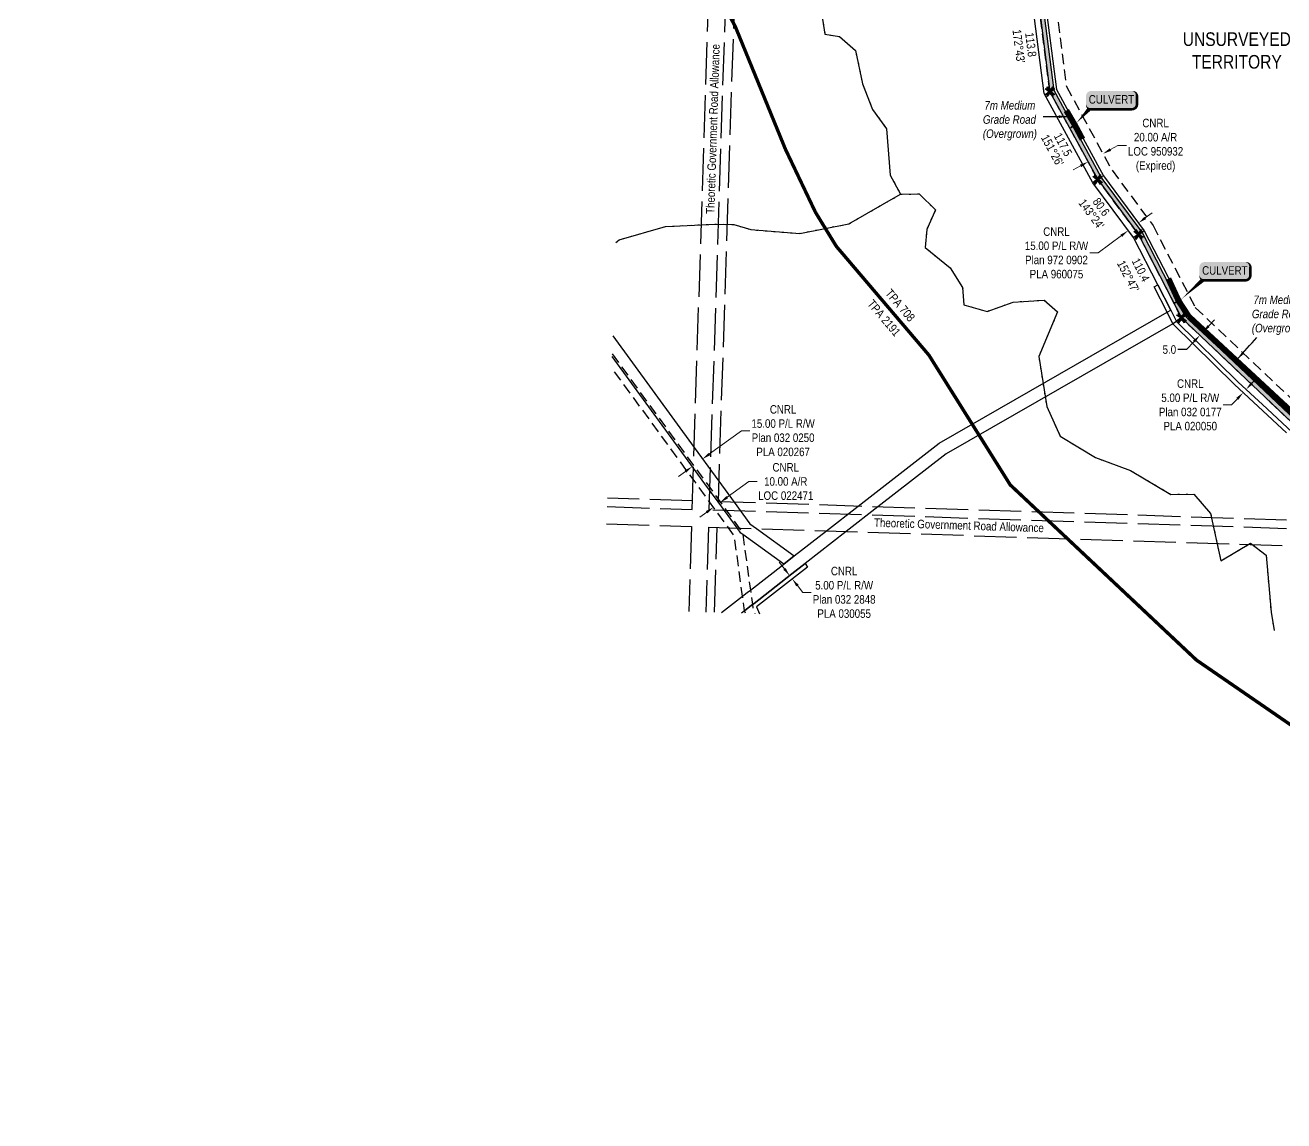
# Model space of a CAD drawing. Extents: x 350972 to 367082, y 6047220 to 6054831.
# Drawn here: x 351498 to 352978, y 6047504 to 6048793 of the extents above; entities that cross this region are included whole.
import ezdxf
from ezdxf.enums import TextEntityAlignment as Align

# ---------------------------------------------------------------- set-up
doc = ezdxf.new("R2010")
doc.units = 0
doc.header["$LTSCALE"] = 5
doc.header["$PDSIZE"] = 0.5
for name, pattern in [('CENTERLINEX3', [5, 2.5, -1, 0.5, -1]), ('foc-ACCESSROAD', [3.75, 2.5, -1.25]), ('foc-UNSURVEYED', [12.5, 10, -2.5]), ('foc-WHEELTRACKS', [2, 0.4, -1.6])]:
    doc.linetypes.add(name, pattern=pattern)
doc.layers.get('Defpoints').update_dxf_attribs({"color": 9})
for name, color, linetype, lineweight in [('AS-GENERAL', 48, 'Continuous', 18), ('C-AR-T', 13, 'Continuous', 9), ('C-RW-T', 13, 'Continuous', 9), ('T-TEXT', 48, 'Continuous', 18)]:
    doc.layers.add(name, color=color, linetype=linetype, lineweight=lineweight)
for name, color, linetype in [('AS-ROADS', 254, 'Continuous'), ('C-AR', 13, 'foc-ACCESSROAD'), ('C-RW', 13, 'Continuous'), ('L-BD1', 253, 'Continuous'), ('L-MON', 1, 'Continuous'), ('L-ROAD-T', 7, 'Continuous'), ('L-UNS-T', 3, 'Continuous'), ('L-USEC', 7, 'foc-UNSURVEYED'), ('P-PROPOSED', 10, 'Continuous'), ('P-PROPOSED-H', 21, 'Continuous'), ('P-TXT', 4, 'Continuous'), ('T-WATER-P3', 160, 'foc-WHEELTRACKS')]:
    doc.layers.add(name, color=color, linetype=linetype)
doc.layers.add('AS-TRAPPER BOUNDARY', color=7, linetype='CENTERLINEX3', true_color=0xb85c00, transparency=0.6)
doc.layers.add('AS-TRAPPER-T', color=7, linetype='Continuous', true_color=0xc26100)
doc.styles.add('240', font='ARIALN.TTF', dxfattribs={"height": 30})
doc.styles.add('80', font='ARIALN.TTF', dxfattribs={"height": 10})
doc.styles.add('80CG', font='ARIALN.TTF', dxfattribs={"height": 10})
doc.styles.add('80L', font='ARIALN.TTF', dxfattribs={"height": 10})
doc.styles.add('foc-LtypeFont', font='ARIALN.TTF', dxfattribs={"height": 7.35})
doc.styles.get("Standard").update_dxf_attribs({"font": 'ARIALN.TTF'})
doc.linetypes.add('foc-TOPO-flowdirection-NOLINE', pattern='A,0,[">",foc-LtypeFont,S=0.3,R=0,X=0,Y=-0.945],-20,[">",foc-LtypeFont,S=0.3,R=0,X=0,Y=-0.945],0', length=20)
doc.dimstyles.new('Compass 5 000', dxfattribs={"dimscale": 5, "dimtxt": 9, "dimasz": 2, "dimexe": 0.2, "dimexo": 0.0625, "dimgap": 0.5, "dimtad": 0, "dimtih": 1, "dimtoh": 1, "dimzin": 0, "dimdsep": 46, "dimtxsty": '80CG', "dimcen": 0.1, "dimse1": 1, "dimse2": 1, "dimclrd": 256, "dimclrt": 256, "dimaunit": 1, "dimadec": 4, "dimazin": 0, "dimtfac": 0.06, "dimtofl": 0, "dimtmove": 0, "dimatfit": 1, "dimfxl": 0.2, "dimtolj": 1, "dimtzin": 0, "dimlwd": -1, "dimarcsym": 0})

# ---------------------------------------------------------------- blocks, each defined once
blk = doc.blocks.new('*D501')
at = {"layer": 'C-AR-T', "transparency": 16777216}
for p, q in [((352774.3, 6048646.7), (352783.1, 6048651.5)), ((352783.1, 6048651.5), (352793.1, 6048651.5)), ((352739.2, 6048627.6), (352730.4, 6048622.8))]:
    blk.add_line(p, q, dxfattribs=at)
for points in [[(352773.5, 6048648.2), (352775.1, 6048645.2), (352765.6, 6048641.9)], [(352738.4, 6048629), (352740, 6048626.1), (352748, 6048632.4)]]:
    blk.add_solid(points, dxfattribs=at)
at = {"layer": 'Defpoints', "color": 0, "transparency": 16777216}
for p in [(352726.4, 6048672), (352744, 6048681.6), (352765.6, 6048641.9)]:
    blk.add_point(p, dxfattribs=at)
at = {"layer": 'C-AR-T', "transparency": 16777216, "insert": (352827.4, 6048651.5), "char_height": 10, "attachment_point": 5, "style": '80CG'}
blk.add_mtext('\\A1;CNRL\\P20.00 A/R\\PLOC 950932\\P(Expired)', dxfattribs=at)
blk = doc.blocks.new('*D502')
at = {"layer": 'C-RW-T', "transparency": 16777216}
for p, q in [((352815.3, 6048566.4), (352823.3, 6048572.3)), ((352787.2, 6048545.5), (352759.9, 6048525.2)), ((352759.9, 6048525.2), (352749.9, 6048525.2))]:
    blk.add_line(p, q, dxfattribs=at)
for points in [[(352814.3, 6048567.7), (352816.3, 6048565), (352807.3, 6048560.4)], [(352786.2, 6048546.8), (352788.2, 6048544.2), (352795.3, 6048551.5)]]:
    blk.add_solid(points, dxfattribs=at)
at = {"layer": 'Defpoints', "color": 0, "transparency": 16777216}
for p in [(352789.2, 6048584.7), (352777.2, 6048575.8), (352795.3, 6048551.5)]:
    blk.add_point(p, dxfattribs=at)
at = {"layer": 'C-RW-T', "transparency": 16777216, "insert": (352710.8, 6048525.2), "char_height": 10, "attachment_point": 5, "style": '80CG'}
blk.add_mtext('\\A1;CNRL\\P15.00 P/L R/W\\PPlan 972 0902\\PPLA 960075', dxfattribs=at)
blk = doc.blocks.new('*D503')
at = {"layer": 'C-RW-T', "transparency": 16777216}
for p, q in [((352940.7, 6048371.9), (352947.5, 6048379.2)), ((352916.9, 6048346.4), (352906.9, 6048346.4)), ((352923.7, 6048353.7), (352916.9, 6048346.4))]:
    blk.add_line(p, q, dxfattribs=at)
for points in [[(352922.5, 6048354.8), (352924.9, 6048352.5), (352930.5, 6048361)], [(352939.5, 6048373.1), (352941.9, 6048370.8), (352933.9, 6048364.6)]]:
    blk.add_solid(points, dxfattribs=at)
at = {"layer": 'Defpoints', "color": 0, "transparency": 16777216}
for p in [(352928.1, 6048363.3), (352930.5, 6048361), (352931.4, 6048366.9)]:
    blk.add_point(p, dxfattribs=at)
at = {"layer": 'C-RW-T', "transparency": 16777216, "insert": (352868.2, 6048346.4), "char_height": 10, "attachment_point": 5, "style": '80CG'}
blk.add_mtext('\\A1;CNRL\\P5.00 P/L R/W\\PPlan 032 0177\\PPLA 020050', dxfattribs=at)
blk = doc.blocks.new('*D512')
at = {"layer": 'C-RW-T', "transparency": 16777216}
for p, q in [((352302.5, 6048288.7), (352340.1, 6048316.1)), ((352340.1, 6048316.1), (352350.1, 6048316.1)), ((352274.2, 6048268), (352266.2, 6048262.1))]:
    blk.add_line(p, q, dxfattribs=at)
for points in [[(352301.5, 6048290), (352303.5, 6048287.3), (352294.4, 6048282.8)], [(352273.3, 6048269.4), (352275.2, 6048266.7), (352282.3, 6048273.9)]]:
    blk.add_solid(points, dxfattribs=at)
at = {"layer": 'Defpoints', "color": 0, "transparency": 16777216}
for p in [(352294.4, 6048282.8), (352293.6, 6048258.5), (352305.7, 6048267.3)]:
    blk.add_point(p, dxfattribs=at)
at = {"layer": 'C-RW-T', "transparency": 16777216, "insert": (352389.2, 6048316.1), "char_height": 10, "attachment_point": 5, "style": '80CG'}
blk.add_mtext('\\A1;CNRL\\P15.00 P/L R/W\\PPlan 032 0250\\PPLA 020267', dxfattribs=at)
blk = doc.blocks.new('*D513')
at = {"layer": 'C-AR-T', "transparency": 16777216}
for p, q in [((352323.5, 6048237.8), (352348.8, 6048256.3)), ((352348.8, 6048256.3), (352358.8, 6048256.3)), ((352299.3, 6048220.1), (352291.2, 6048214.2))]:
    blk.add_line(p, q, dxfattribs=at)
for points in [[(352322.5, 6048239.2), (352324.5, 6048236.5), (352315.4, 6048231.9)], [(352298.3, 6048221.5), (352300.3, 6048218.8), (352307.4, 6048226)]]:
    blk.add_solid(points, dxfattribs=at)
at = {"layer": 'Defpoints', "color": 0, "transparency": 16777216}
for p in [(352315.4, 6048231.9), (352317.4, 6048229.3), (352309.3, 6048223.4)]:
    blk.add_point(p, dxfattribs=at)
at = {"layer": 'C-AR-T', "transparency": 16777216, "insert": (352392.3, 6048256.3), "char_height": 10, "attachment_point": 5, "style": '80CG'}
blk.add_mtext('\\A1;CNRL\\P10.00 A/R\\PLOC 022471', dxfattribs=at)
blk = doc.blocks.new('*D514')
at = {"layer": 'C-RW-T', "transparency": 16777216}
for p, q in [((352390.8, 6048153.5), (352384.6, 6048161.4)), ((352406.1, 6048133.8), (352412.3, 6048125.9)), ((352412.3, 6048125.9), (352422.3, 6048125.9))]:
    blk.add_line(p, q, dxfattribs=at)
for points in [[(352392.1, 6048154.5), (352389.5, 6048152.5), (352396.9, 6048145.6)], [(352407.4, 6048134.8), (352404.8, 6048132.8), (352400, 6048141.7)]]:
    blk.add_solid(points, dxfattribs=at)
at = {"layer": 'Defpoints', "color": 0, "transparency": 16777216}
for p in [(352391.2, 6048141.2), (352400, 6048141.7), (352394.2, 6048137.2)]:
    blk.add_point(p, dxfattribs=at)
at = {"layer": 'C-RW-T', "transparency": 16777216, "insert": (352461, 6048125.9), "char_height": 10, "attachment_point": 5, "style": '80CG'}
blk.add_mtext('\\A1;CNRL\\P5.00 P/L R/W\\PPlan 032 2848\\PPLA 030055', dxfattribs=at)
blk = doc.blocks.new('*U524')
h = blk.add_hatch(color=254)
edge = h.paths.add_edge_path()
edge.add_line((-24, -11.5), (24, -11.5))
edge.add_arc((24, -5.5), 6, 270, 360)
edge.add_line((30, -5.5), (30, 4))
edge.add_arc((24, 4), 6, 0, 90)
edge.add_line((24, 10), (-24, 10))
edge.add_arc((-24, 4), 6, 90, 180)
edge.add_line((-30, 4), (-30, -5.5))
edge.add_arc((-24, -5.5), 6, 180, 270)
at = {"color": 160, "flags": 128}
blk.add_lwpolyline([(-24, -11.5, 3, 3, 0), (24, -11.5, 3, 3, 0.414214), (30, -5.5, 3, 3, 0), (30, 4, 3, 0, 0.414214), (24, 10, 0, 0, 0), (-24, 10, 0, 0, 0.414214), (-30, 4, 0, 0, 0), (-30, -5.5, 0, 3, 0.414214)], format="xyseb", close=True, dxfattribs=at)
at = {"color": 160, "style": '80'}
blk.add_attdef('ENTER_TEXT_001', (-26.8, -4.9), '', height=10, dxfattribs=at)
blk = doc.blocks.new('TEMP')
h = blk.add_hatch(color=255)
h.dxf.hatch_style = 1
h.paths.add_polyline_path([(0, 0.25), (-0.67, 1.15), (-0.67, 0.67), (-1.15, 0.67), (-0.25, 0), (-1.15, -0.67), (-0.67, -0.67), (-0.67, -1.15), (0, -0.25), (0.67, -1.15), (0.67, -0.67), (1.15, -0.67), (0.25, 0), (1.15, 0.67), (0.67, 0.67), (0.67, 1.15)])
h.paths.add_polyline_path([(0.57, 0.85), (0.57, 0.57), (0.85, 0.57), (0.08, 0), (0.85, -0.57), (0.57, -0.57), (0.57, -0.85), (0, -0.08), (-0.57, -0.85), (-0.57, -0.57), (-0.85, -0.57), (-0.08, 0), (-0.85, 0.57), (-0.57, 0.57), (-0.57, 0.85), (0, 0.08)], flags=16)
h = blk.add_hatch(color=1)
h.dxf.hatch_style = 1
h.paths.add_polyline_path([(0, 0.08), (-0.57, 0.85), (-0.57, 0.57), (-0.85, 0.57), (-0.08, 0), (-0.85, -0.57), (-0.57, -0.57), (-0.57, -0.85), (0, -0.08), (0.57, -0.85), (0.57, -0.57), (0.85, -0.57), (0.08, 0), (0.85, 0.57), (0.57, 0.57), (0.57, 0.85)])
at = {"color": 1}
for p, q in [((-0.08, 0), (0.08, 0)), ((0, 0.08), (0, -0.08))]:
    blk.add_line(p, q, dxfattribs=at)
at = {"color": 255, "flags": 128}
blk.add_lwpolyline([(-0.25, 0), (-1.15, 0.67), (-0.67, 0.67), (-0.67, 1.15), (0, 0.25), (0.67, 1.15), (0.67, 0.67), (1.15, 0.67), (0.25, 0), (1.15, -0.67), (0.67, -0.67), (0.67, -1.15), (0, -0.25), (-0.67, -1.15), (-0.67, -0.67), (-1.15, -0.67)], close=True, dxfattribs=at)
at = {"color": 1, "flags": 128}
blk.add_lwpolyline([(-0.08, 0), (-0.85, 0.57), (-0.57, 0.57), (-0.57, 0.85), (0, 0.08), (0.57, 0.85), (0.57, 0.57), (0.85, 0.57), (0.08, 0), (0.85, -0.57), (0.57, -0.57), (0.57, -0.85), (0, -0.08), (-0.57, -0.85), (-0.57, -0.57), (-0.85, -0.57)], close=True, dxfattribs=at)
blk = doc.blocks.new('*D625')
at = {"layer": 'Defpoints', "color": 0, "transparency": 16777216}
for p in [(352879.5, 6048428.2), (352880, 6048427.8), (352883.4, 6048431.4)]:
    blk.add_point(p, dxfattribs=at)
at = {"layer": 'P-TXT', "transparency": 16777216}
for p, q in [((352889.8, 6048439.1), (352896.7, 6048446.4)), ((352872.6, 6048421), (352863.6, 6048411.5)), ((352863.6, 6048411.5), (352853.6, 6048411.5))]:
    blk.add_line(p, q, dxfattribs=at)
for points in [[(352888.6, 6048440.3), (352891, 6048438), (352882.9, 6048431.9)], [(352871.4, 6048422.1), (352873.8, 6048419.8), (352879.5, 6048428.2)]]:
    blk.add_solid(points, dxfattribs=at)
at = {"layer": 'P-TXT', "transparency": 16777216, "insert": (352843.6, 6048411.5), "char_height": 10, "attachment_point": 5, "style": '80CG'}
blk.add_mtext('\\A1;5.0', dxfattribs=at)

msp = doc.modelspace()

# ---------------------------------------------------------------- hatches: boundary and pattern name
at = {"layer": 'P-PROPOSED-H'}
h = msp.add_hatch(color=256, dxfattribs=at)
h.dxf.hatch_style = 1
h.paths.add_polyline_path([(352158.133, 6049413.645), (352109.545, 6049455.741), (352043.461, 6049489.771), (352003.081, 6049539.502), (351977.982, 6049602.687), (351982.499, 6049689.583), (351970.279, 6049721.751), (351903.74, 6049820.401), (351886.383, 6049887.48), (351883.539, 6049908.631), (351884.21, 6049950.256), (351902.327, 6050038.192), (351890.465, 6050154.35), (351874.849, 6050194.763), (351848.327, 6050238.198), (351797.315, 6050298.475), (351761.602, 6050349.911), (351754.457, 6050378.128), (351755.164, 6050412.27), (351762.468, 6050545.45), (351754.258, 6050584.583), (351746.499, 6050631.156), (351765.284, 6050675.803), (351828.133, 6050766.886), (351828.345, 6050767.671), (351839.619, 6050806.604), (351842.676, 6050820.898), (351841.732, 6050886.966), (351849.986, 6050917.113), (351898.348, 6051010.226), (351926.7, 6051052.298), (351964.599, 6051067.671), (352073.357, 6051087.477), (352107.818, 6051086.368), (352169.195, 6051062.569), (352196.603, 6051029.71), (352203.84, 6050998.601), (352213.095, 6050934.219), (352223.859, 6050921.487), (352247.798, 6050913.746), (352268.713, 6050910.809), (352309.827, 6050905.035), (352342.348, 6050881.481), (352392.404, 6050835.609), (352395.4, 6050834.488), (352423, 6050824.161), (352473.331, 6050822.341), (352488.562, 6050824.454), (352511.164, 6050831.732), (352548.859, 6050853.722), (352633.911, 6050895.651), (352689.444, 6050922.39), (352744.567, 6050955.666), (352794.557, 6050995.066), (352924.202, 6051124.647), (352932.539, 6051193.209), (352937.353, 6051256.225), (352940.285, 6051294.594), (352954.593, 6051390.751), (352930.504, 6051421.8), (352924.008, 6051422.017), (352949.334, 6051389.374), (352935.314, 6051295.153), (352932.369, 6051256.606), (352927.562, 6051193.701), (352919.447, 6051126.963), (352791.232, 6050998.81), (352741.716, 6050959.785), (352687.063, 6050926.792), (352631.721, 6050900.145), (352546.492, 6050858.128), (352509.114, 6050836.325), (352487.444, 6050829.346), (352473.076, 6050827.353), (352423.992, 6050829.127), (352397.151, 6050839.17), (352395.065, 6050839.951), (352345.513, 6050885.361), (352311.753, 6050909.813), (352269.408, 6050915.76), (352248.923, 6050918.636), (352226.755, 6050925.805), (352217.839, 6050936.351), (352208.758, 6050999.525), (352201.203, 6051032), (352172.207, 6051066.763), (352108.831, 6051091.338), (352072.985, 6051092.491), (351963.197, 6051072.497), (351923.407, 6051056.357), (351894.043, 6051012.783), (351845.304, 6050918.946), (351836.723, 6050887.603), (351837.669, 6050821.391), (351834.768, 6050807.824), (351823.53, 6050769.018), (351760.876, 6050678.218), (351741.33, 6050631.761), (351749.343, 6050583.658), (351757.441, 6050545.067), (351750.168, 6050412.459), (351749.445, 6050377.556), (351756.978, 6050347.805), (351793.345, 6050295.427), (351844.262, 6050235.263), (351870.348, 6050192.541), (351885.56, 6050153.174), (351897.275, 6050038.448), (351879.221, 6049950.815), (351878.534, 6049908.337), (351881.472, 6049886.502), (351899.115, 6049818.317), (351965.811, 6049719.435), (351977.452, 6049688.792), (351972.932, 6049601.856), (351998.717, 6049536.945), (352040.241, 6049485.806), (352106.724, 6049451.57), (352150.233, 6049413.875), (352049.473, 6049336.359), (352044.515, 6049341.973), (351995.422, 6049298.539), (352015.298, 6049276.073), (352027.41, 6049286.788), (352064.376, 6049319.492), (352055.572, 6049328.437), (352157.946, 6049407.193), (352192.423, 6049377.323), (352250.393, 6049344.608), (352317.77, 6049322.287), (352353.528, 6049310.441), (352471.005, 6049250.63), (352499.397, 6049238.766), (352500.221, 6049238.742), (352549.584, 6049171.274), (352563.461, 6049097.749), (352598.202, 6049018.066), (352648.747, 6048902.153), (352688.702, 6048827.645), (352703.126, 6048714.762), (352759.331, 6048611.563), (352807.368, 6048546.875), (352857.875, 6048448.706), (353024.627, 6048290.732), (353166.055, 6048156.756), (353212.68, 6048085.958), (353315.543, 6047991.619), (353341.558, 6047978.29), (353457.077, 6047954.292), (353577.175, 6047888.034), (353571.83, 6047866.133), (353577.664, 6047812.963), (353594.352, 6047797.106), (353610.696, 6047798.478), (353629.243, 6047810.34), (353648.841, 6047844.302), (353661.157, 6047855.512), (353682.935, 6047857.853), (353773, 6047817.376), (353893.164, 6047761.037), (353930.228, 6047732.207), (353990.997, 6047689.395), (354004.507, 6047679.877), (354006.433, 6047678.972), (353966.871, 6047603.989), (353892.167, 6047525.754), (353866.475, 6047509.641), (353845.805, 6047514.377), (353818.928, 6047557.233), (353784.995, 6047535.952), (353787.71, 6047531.753), (353817.349, 6047550.342), (353842.67, 6047509.967), (353867.377, 6047504.305), (353895.352, 6047521.85), (353970.967, 6047601.04), (354013.298, 6047681.27), (354007.029, 6047684.216), (353993.876, 6047693.482), (353933.204, 6047736.226), (353895.792, 6047765.326), (353775.086, 6047821.919), (353683.749, 6047862.968), (353659, 6047860.308), (353644.9, 6047847.475), (353625.522, 6047813.894), (353609.045, 6047803.356), (353595.731, 6047802.239), (353582.522, 6047814.521), (353576.896, 6047865.803), (353581.874, 6047886.2), (353584.591, 6047891.116), (353579.093, 6047892.685), (353458.832, 6047959.033), (353343.236, 6047983.047), (353318.424, 6047995.761), (353216.515, 6048089.224), (353169.913, 6048159.988), (353028.066, 6048294.361), (352861.931, 6048451.75), (352811.626, 6048549.527), (352763.553, 6048614.262), (352707.966, 6048716.327), (352693.544, 6048829.194), (352653.249, 6048904.337), (352602.785, 6049020.064), (352568.269, 6049099.23), (352554.291, 6049173.292), (352502.811, 6049243.669), (352500.469, 6049243.737), (352473.097, 6049255.175), (352355.459, 6049315.068), (352319.342, 6049327.033), (352252.427, 6049349.201), (352195.317, 6049381.431), (352158.133, 6049413.645), (352048.047, 6049328.955), (352057.114, 6049319.743), (352024.097, 6049290.532), (352015.73, 6049283.13), (352002.479, 6049298.108), (352044.08, 6049334.913), (352048.818, 6049329.549)])

# ---------------------------------------------------------------- linework, layer by layer
at = {"layer": 'AS-GENERAL', "const_width": 2, "flags": 128}
for points in [[(352727.598, 6048672.243), (352734.468, 6048678.188)], [(352848.966, 6048465.824), (352857.725, 6048470.811)]]:
    msp.add_lwpolyline(points, dxfattribs=at)
at = {"layer": 'AS-ROADS', "const_width": 7, "flags": 128}
for points in [[(352741.313, 6048658.972), (352732.718, 6048675.048), (352722.453, 6048692.68)], [(352866.423, 6048450.393), (352854.618, 6048468.461), (352842.452, 6048494.927)], [(353183.798, 6048145.123), (353172.789, 6048161.463), (353157.812, 6048177.641), (353056.708, 6048271.474), (353040.624, 6048288.357), (353024.218, 6048304.005), (352866.423, 6048450.393)]]:
    msp.add_lwpolyline(points, dxfattribs=at)
at = {"layer": 'C-AR'}
for points in [[(352708.068, 6048833.841), (352722.484, 6048721.024), (352776.218, 6048622.36), (352824.398, 6048557.48), (352874.108, 6048460.859), (353033.711, 6048309.672)], [(353024.627, 6048290.732), (352857.875, 6048448.706), (352807.368, 6048546.875), (352759.331, 6048611.563), (352703.126, 6048714.762), (352688.702, 6048827.645)]]:
    msp.add_lwpolyline(points, dxfattribs=at)
at = {"layer": 'C-AR', "flags": 128}
for points in [[(352188.028, 6048406.438), (352283.827, 6048275.21), (352312.725, 6048235.626), (352315.029, 6048232.469), (352337.597, 6048201.553), (352341.402, 6048196.343), (352341.725, 6048193.979), (352350.659, 6048128.642), (352353.008, 6048111.467), (352353.69, 6048106.477), (352356.027, 6048100.906)], [(352345.037, 6048101.263), (352344.207, 6048103.24), (352343.963, 6048103.821), (352343.771, 6048104.28), (352341.448, 6048121.45), (352331.839, 6048192.486), (352324.919, 6048201.965), (352283.3, 6048258.976), (352187.502, 6048390.203)]]:
    msp.add_lwpolyline(points, dxfattribs=at)
at = {"layer": 'C-RW'}
for points in [[(352316.83, 6048102.177), (352341.448, 6048121.45), (352346.797, 6048125.637), (352350.659, 6048128.642), (352389.974, 6048159.233), (352402.313, 6048168.83), (352440.092, 6048198.225), (352477.314, 6048227.199), (352572.748, 6048301.49), (352841.141, 6048455.403), (352845.325, 6048457.802), (352830.019, 6048487.553), (352801.408, 6048543.163), (352753.419, 6048607.786), (352696.352, 6048712.569), (352681.924, 6048825.477)], [(352696.447, 6048830.126), (352710.854, 6048717.294), (352766.143, 6048615.819), (352814.117, 6048551.177), (352864.447, 6048453.403), (352934.24, 6048384.759), (353030.534, 6048295.36)], [(353005.657, 6048297.838), (352953.064, 6048346.702), (352924.473, 6048373.265), (352852.194, 6048444.453), (352847.853, 6048441.963), (352581.201, 6048288.996), (352500.79, 6048226.437), (352463.546, 6048197.464), (352414.996, 6048159.695), (352399.415, 6048147.575), (352354.956, 6048112.983), (352353.008, 6048111.467), (352351.976, 6048110.664), (352343.771, 6048104.28), (352340.113, 6048101.422)]]:
    msp.add_lwpolyline(points, dxfattribs=at)
at = {"layer": 'C-RW', "flags": 128}
for points in [[(352981.445, 6048313.519), (352920.335, 6048370.474), (352848.109, 6048441.452), (352847.853, 6048441.963), (352841.568, 6048454.586), (352841.141, 6048455.403), (352825.571, 6048485.265), (352830.019, 6048487.553), (352845.325, 6048457.802), (352852.194, 6048444.453), (352924.473, 6048373.265), (352953.064, 6048346.702), (353005.657, 6048297.838)], [(352188.713, 6048427.562), (352284.512, 6048296.349), (352309.191, 6048262.548), (352313.411, 6048256.769), (352331.544, 6048231.932), (352350.227, 6048206.343), (352357.786, 6048200.898), (352402.313, 6048168.83)], [(352402.313, 6048168.83), (352389.974, 6048159.233), (352341.725, 6048193.979), (352339.51, 6048195.574), (352335.081, 6048201.635), (352312.625, 6048232.547), (352297.094, 6048253.686), (352283.723, 6048271.998), (352187.923, 6048403.199)], [(352345.037, 6048101.263), (352344.207, 6048103.24), (352343.963, 6048103.821), (352343.771, 6048104.28), (352351.976, 6048110.664), (352353.008, 6048111.467), (352354.956, 6048112.983), (352399.415, 6048147.575), (352414.996, 6048159.695), (352418.071, 6048155.747), (352358.034, 6048109.048), (352361.523, 6048100.728)]]:
    msp.add_lwpolyline(points, dxfattribs=at)
at = {"layer": 'L-USEC', "flags": 128}
for points in [[(352282.15, 6048223.483), (352308.213, 6049027.48)], [(352302.259, 6048222.832), (352328.322, 6049026.828)], [(352338.363, 6049026.504), (352312.625, 6048232.547)], [(352182.203, 6048226.722), (352282.15, 6048223.483)], [(352282.475, 6048233.524), (352182.528, 6048236.763)], [(353106.512, 6048206.822), (352312.625, 6048232.547)], [(353106.192, 6048196.781), (352302.259, 6048222.832)], [(352181.551, 6048206.613), (352281.498, 6048203.374)], [(352281.498, 6048203.374), (352278.259, 6048103.426)], [(352301.608, 6048202.722), (352298.368, 6048102.775)], [(352301.608, 6048202.722), (353105.54, 6048176.672)], [(352308.409, 6048102.449), (352311.648, 6048202.397)]]:
    msp.add_lwpolyline(points, dxfattribs=at)
at = {"layer": 'P-PROPOSED', "flags": 128}
for points in [[(352688.702, 6048827.645), (352703.126, 6048714.762), (352759.331, 6048611.563), (352807.368, 6048546.875), (352857.875, 6048448.706), (353024.627, 6048290.732)], [(353028.066, 6048294.361), (352861.931, 6048451.75), (352811.626, 6048549.527), (352763.553, 6048614.262), (352707.966, 6048716.327), (352693.544, 6048829.194)]]:
    msp.add_lwpolyline(points, dxfattribs=at)
at = {"layer": 'T-TEXT', "color": 160, "flags": 128}
for points in [[(352734.468, 6048678.188, 0, 4.999, 0), (352749.7, 6048694.778, 0, 0, 0)], [(352857.725, 6048470.811, 0, 4.999, 0), (352883.087, 6048493.542, 0, 0, 0)]]:
    msp.add_lwpolyline(points, format="xyseb", dxfattribs=at)
at = {"layer": 'T-WATER-P3', "flags": 128}
for points in [[(352337.048, 6048935.902), (352326.828, 6048924.282), (352324.67, 6048896.841), (352348.02, 6048895.183), (352393.26, 6048898.472), (352413.02, 6048888.184), (352402.742, 6048867.412), (352392.513, 6048852.222), (352416.274, 6048832.262), (352433.465, 6048812.841), (352438.377, 6048782.322), (352455.627, 6048779.672), (352474.338, 6048763.302), (352482.78, 6048724.111), (352494.312, 6048694.051), (352510.963, 6048671.081), (352515.247, 6048616.67), (352527.318, 6048594.239)], [(352192.274, 6048537.418), (352196.284, 6048540.711), (352250.712, 6048556.294), (352310.512, 6048559.124), (352331.352, 6048558.425), (352351.322, 6048552.585), (352408.722, 6048548.177), (352466.691, 6048559.527), (352527.318, 6048594.239)], [(352527.318, 6048594.239), (352549.168, 6048594.619), (352568.379, 6048575.7), (352558.1, 6048552.879), (352556.452, 6048531.549), (352585.793, 6048507.478), (352600.414, 6048484.528), (352601.825, 6048464.189), (352629.226, 6048456.398), (352659.765, 6048467.399), (352696.354, 6048469.72), (352712.035, 6048455.91), (352689.899, 6048403.18), (352699.262, 6048344.669), (352715.334, 6048309.507), (352756.865, 6048284.358), (352797.936, 6048269.369), (352845.527, 6048241.139), (352872.467, 6048241.48), (352892.158, 6048218.49), (352904.061, 6048163.019), (352939.219, 6048183.65), (352957.44, 6048169.821), (352963.184, 6048102.701), (352966.923, 6048081.111)]]:
    msp.add_lwpolyline(points, dxfattribs=at)
at = {"layer": 'T-WATER-P3', "linetype": 'foc-TOPO-flowdirection-NOLINE', "flags": 128}
for points in [[(352337.048, 6048935.902), (352326.828, 6048924.282), (352324.67, 6048896.841), (352348.02, 6048895.183), (352393.26, 6048898.472), (352413.02, 6048888.184), (352402.742, 6048867.412), (352392.513, 6048852.222), (352416.274, 6048832.262), (352433.465, 6048812.841), (352438.377, 6048782.322), (352455.627, 6048779.672), (352474.338, 6048763.302), (352482.78, 6048724.111), (352494.312, 6048694.051), (352510.963, 6048671.081), (352515.247, 6048616.67), (352527.318, 6048594.239)], [(352192.274, 6048537.418), (352196.284, 6048540.711), (352250.712, 6048556.294), (352310.512, 6048559.124), (352331.352, 6048558.425), (352351.322, 6048552.585), (352408.722, 6048548.177), (352466.691, 6048559.527), (352527.318, 6048594.239)]]:
    msp.add_lwpolyline(points, dxfattribs=at)

# ---------------------------------------------------------------- block references
at = {"xscale": 0.99986273, "yscale": 0.99986273, "zscale": 0.99986273}
for p in [(352775.562, 6048705.7), (352908.95, 6048504.464)]:
    msp.add_blockref('*U524', p, dxfattribs=at).add_auto_attribs({'ENTER_TEXT_001': 'CULVERT'})
at = {"layer": 'L-MON', "xscale": 4.999313650000029, "yscale": 4.999313650000029, "zscale": 4.999313650000029}
for p in [(352759.331, 6048611.563), (352807.368, 6048546.875), (352857.875, 6048448.706)]:
    msp.add_blockref('TEMP', p, dxfattribs=at)

# ---------------------------------------------------------------- texts
at = {"layer": 'L-BD1'}
for s, rotation, p in [("172%%d43'", 277.28144, (352666.491, 6048768.344)), ('113.8', 277.28144, (352680.625, 6048770.15)), ("151%%d26'", 298.573941, (352706.043, 6048645.835)), ('117.5', 298.573941, (352718.556, 6048652.65)), ("143%%d24'", 306.597639, (352751.983, 6048570.838)), ('80.6', 306.597639, (352763.422, 6048579.333))]:
    msp.add_text(s, height=9.9986, rotation=rotation, dxfattribs=at).set_placement(p, align=Align.MIDDLE_CENTER)
at = {"layer": 'L-BD1', "insert": (352814.451, 6048507.512), "char_height": 9.99863, "width": 37.37161, "attachment_point": 2, "rotation": 297.225444}
msp.add_mtext("110.4 152%%d47'", dxfattribs=at)
at = {"layer": 'L-ROAD-T', "style": '80L'}
for rotation, p in [(88.197395, (352306.516, 6048671.005)), (358.142028, (352596.047, 6048204.874))]:
    msp.add_text('Theoretic Government Road Allowance', height=9.99677, rotation=rotation, dxfattribs=at).set_placement(p, align=Align.MIDDLE_CENTER)
at = {"layer": 'L-UNS-T', "color": 3, "insert": (352922.96, 6048763.199), "char_height": 15.99483, "attachment_point": 5, "style": '80L'}
msp.add_mtext_dynamic_manual_height_columns('UNSURVEYED TERRITORY', width=126.37292, gutter_width=47.485, heights=[0], dxfattribs=at)

# ---------------------------------------------------------------- dimensions: what is measured, and where the dimension line sits
at = {"layer": 'C-AR-T'}
for base, p1, p2, angle, text, picture, middle in [((352765.56, 6048641.931), (352726.402, 6048672.024), (352743.962, 6048681.588), 28.573599, 'CNRL\\P20.00 A/R\\PLOC 950932\\P(Expired)', '*D501', (352827.394, 6048651.496)), ((352315.431, 6048231.919), (352309.296, 6048223.366), (352317.371, 6048229.261), 36.129261, 'CNRL\\P10.00 A/R\\PLOC 022471', '*D513', (352392.322, 6048256.284))]:
    dim = msp.add_linear_dim(base=base, p1=p1, p2=p2, angle=angle, text=text, dimstyle='Compass 5 000', dxfattribs=at)
    dim.commit()
    dim.dimension.update_dxf_attribs({"geometry": picture, "text_midpoint": middle, "dimtype": 161})
at = {"layer": 'C-RW-T'}
for base, p1, p2, angle, text, picture, middle in [((352795.252, 6048551.454), (352789.205, 6048584.744), (352777.168, 6048575.805), 216.597467, 'CNRL\\P15.00 P/L R/W\\PPlan 972 0902\\PPLA 960075', '*D502', (352710.826, 6048525.211)), ((352294.435, 6048282.758), (352293.603, 6048258.467), (352305.715, 6048267.31), 36.134576, 'CNRL\\P15.00 P/L R/W\\PPlan 032 0250\\PPLA 020267', '*D512', (352389.195, 6048316.106))]:
    dim = msp.add_linear_dim(base=base, p1=p1, p2=p2, angle=angle, text=text, dimstyle='Compass 5 000', dxfattribs=at)
    dim.commit()
    dim.dimension.update_dxf_attribs({"geometry": picture, "text_midpoint": middle, "dimtype": 161})
for p1, p2, distance, text, picture, middle in [((352931.409, 6048366.889), (352928.06, 6048363.289), 3.356, 'CNRL\\P5.00 P/L R/W\\PPlan 032 0177\\PPLA 020050', '*D503', (352868.162, 6048346.359)), ((352391.17, 6048141.16), (352394.241, 6048137.211), 7.272, 'CNRL\\P5.00 P/L R/W\\PPlan 032 2848\\PPLA 030055', '*D514', (352461.008, 6048125.889))]:
    dim = msp.add_aligned_dim(p1=p1, p2=p2, distance=distance, text=text, dimstyle='Compass 5 000', dxfattribs=at)
    dim.commit()
    dim.dimension.update_dxf_attribs({"geometry": picture, "text_midpoint": middle})
at = {"layer": 'P-TXT'}
dim = msp.add_linear_dim(base=(352879.479, 6048428.24), p1=(352883.396, 6048431.416), p2=(352879.958, 6048427.786), angle=226.548378, text='5.0', dimstyle='Compass 5 000', dxfattribs=at)
dim.commit()
dim.dimension.update_dxf_attribs({"geometry": '*D625', "text_midpoint": (352843.634, 6048411.464), "dimtype": 161})

# ---------------------------------------------------------------- next in the draw order: texts
at = {"layer": 'AS-TRAPPER-T', "insert": (352507.882, 6048448.63), "char_height": 10.0033, "attachment_point": 5, "rotation": 310.406842, "style": '240', "bg_fill": 3, "box_fill_scale": 1.1, "bg_fill_color": 256, "bg_fill_transparency": 0}
msp.add_mtext_dynamic_manual_height_columns('TPA 2191', width=51.24919, gutter_width=45.015, heights=[0], dxfattribs=at)

# ---------------------------------------------------------------- next in the draw order: texts
at = {"layer": 'AS-TRAPPER-T', "insert": (352526.893, 6048463.571), "char_height": 10.0033, "attachment_point": 5, "rotation": 310.406842, "style": '240', "bg_fill": 3, "box_fill_scale": 1.1, "bg_fill_color": 256, "bg_fill_transparency": 0}
msp.add_mtext_dynamic_manual_height_columns('TPA 708', width=51.24919, gutter_width=45.015, heights=[0], dxfattribs=at)

# ---------------------------------------------------------------- next in the draw order: linework, layer by layer
at = {"layer": 'AS-TRAPPER BOUNDARY', "const_width": 4, "flags": 128}
msp.add_lwpolyline([(351499.509, 6051968.604), (351640.254, 6051680.493), (351658.914, 6051454.994), (351651.543, 6051192.625), (351622.364, 6051043.524), (351606.921, 6050494.013), (351625.947, 6050280.902), (351671.335, 6050117.173), (351678.572, 6049929.479), (351650.09, 6049805.277), (351861.911, 6049336.874), (352057.521, 6049181.424), (352165.372, 6049015.973), (352322.12, 6048811.535), (352332.893, 6048791.59), (352391.937, 6048647.127), (352427.189, 6048573.121), (352451.79, 6048532.941), (352560.681, 6048405.025), (352656.385, 6048252.355), (352875.582, 6048046.194), (353084.035, 6047902.861), (353266.815, 6047735.292), (353278.253, 6047697.488), (353491.329, 6047558.661)], dxfattribs=at)
at = {"layer": 'T-WATER-P3', "linetype": 'foc-TOPO-flowdirection-NOLINE', "flags": 128}
msp.add_lwpolyline([(352527.318, 6048594.239), (352549.168, 6048594.619), (352568.379, 6048575.7), (352558.1, 6048552.879), (352556.452, 6048531.549), (352585.793, 6048507.478), (352600.414, 6048484.528), (352601.825, 6048464.189), (352629.226, 6048456.398), (352659.765, 6048467.399), (352696.354, 6048469.72), (352712.035, 6048455.91), (352689.899, 6048403.18), (352699.262, 6048344.669), (352715.334, 6048309.507), (352756.865, 6048284.358), (352797.936, 6048269.369), (352845.527, 6048241.139), (352872.467, 6048241.48), (352892.158, 6048218.49), (352904.061, 6048163.019), (352939.219, 6048183.65), (352957.44, 6048169.821), (352963.184, 6048102.701), (352966.923, 6048081.111)], dxfattribs=at)

# ---------------------------------------------------------------- next in the draw order: texts
at = {"layer": 'T-TEXT', "char_height": 9.99863, "attachment_point": 1, "style": '80L', "bg_fill": 3, "box_fill_scale": 1.1, "bg_fill_color": 256, "bg_fill_transparency": 0}
for insert in [(352616.619, 6048703.789), (352933.078, 6048475.081)]:
    msp.add_mtext_dynamic_manual_height_columns('\\pi9.43687;{\\fArial Narrow|b0|i1|c0|p34;7m Medium \\P\\pi7.6397;Grade Road\\P\\pi7.55786;(Overgrown)}', width=77.12631, gutter_width=50, heights=[0], dxfattribs=dict(at, insert=insert))

# ---------------------------------------------------------------- next in the draw order: block references
at = {"layer": 'L-MON', "xscale": 4.999313650000029, "yscale": 4.999313650000029, "zscale": 4.999313650000029}
msp.add_blockref('TEMP', (352703.126, 6048714.762), dxfattribs=at)

# ---------------------------------------------------------------- next in the draw order: leaders
at = {"layer": 'T-TEXT', "path_type": 1}
for points in [[(352723.41, 6048685.455), (352695.157, 6048685.455)], [(352923.961, 6048400.467), (352946.501, 6048425.767)]]:
    msp.add_leader(points, dimstyle='Compass 5 000', override={"dimgap": 0.5, "dimtad": 0}, dxfattribs=at)

doc.saveas('drawing.dxf')
